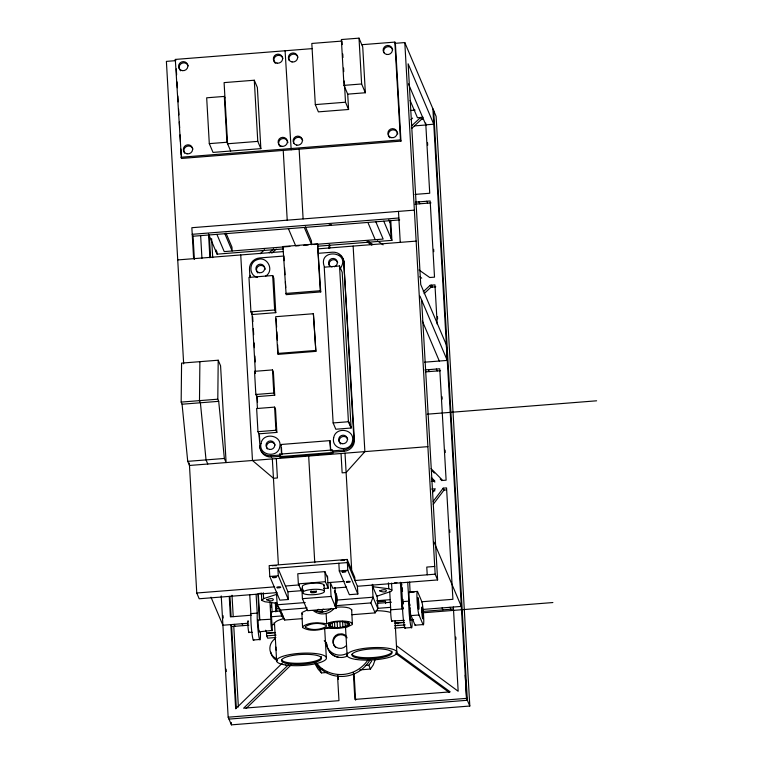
<?xml version="1.0" encoding="UTF-8"?>
<svg xmlns="http://www.w3.org/2000/svg" width="763" height="763" viewBox="0 0 763 763"><rect width="100%" height="100%" fill="white"/><g stroke="black" fill="none" stroke-linecap="round" stroke-linejoin="round"><path stroke-width="1.14" d="M427.881 446.641L189.472 465.468L187.727 461.348L182.071 404.218L181.165 402.091L181.575 363.112L218.208 360.222L220.574 365.801L226.106 462.569L224.36 458.458L218.704 401.328L217.798 399.192L218.208 360.222M199.887 361.672L199.486 400.642L200.392 402.769L206.039 459.908L207.784 464.018M277.522 603.371L264.961 601.769L261.785 600.405L263.636 598.64L276.902 594.282M336.788 607.176A12.799 3.147 -3.3 0 1 346.469 607.424L349.13 607.997L351.657 609.589L352.382 624.515L347.031 627.11L340.527 628.102A12.799 3.147 -3.3 0 1 330.856 627.863L328.185 627.291C320.384 630.305 309.988 631.964 302.577 627.52L301.852 612.594L307.174 610.019M302.577 627.52L302.653 626.595C309.425 621.883 318.886 622.436 326.717 623.819L328.739 622.875A12.799 3.147 -3.3 0 1 337.589 621.177A12.799 3.147 -3.3 0 1 347.26 621.416L349.931 621.988L352.458 623.581M351.581 610.524L351.657 609.589M391.543 583.085L391.944 590.123L391.266 591.325L376.827 596.246L372.783 586.718L372.649 584.372M249.749 594.806L250.903 614.234A14.154 1.202 85.5 0 0 251.809 631.955A14.154 1.202 85.5 0 0 253.869 639.861M256.101 594.31L257.265 613.729A14.154 1.202 85.5 0 0 258.791 635.97A14.154 1.202 85.5 0 0 260.421 632.632M401.367 582.837L402.521 602.265A14.154 1.202 85.5 0 0 403.427 619.985A14.154 1.202 85.5 0 0 405.487 627.892M407.719 582.331L408.882 601.759A14.154 1.202 85.5 0 0 410.408 624A14.154 1.202 85.5 0 0 412.039 620.662M269.959 601.883L270.951 619.241L259.878 619.833M270.951 619.241L270.913 619.403A5.999 0.515 85.5 0 0 270.903 622.742L270.989 624.258A5.999 0.515 85.5 0 0 271.809 630.448L259.286 631.812M389.721 591.258L390.742 609.942A5.999 0.515 85.5 0 0 390.732 613.28L390.828 614.797A5.999 0.515 85.5 0 0 391.638 620.996L404.428 620.348M390.78 609.78L402.254 608.922M375.224 659.423L373.269 664.935L370.436 669.056L359.812 669.885M351.924 614.72L375.1 612.889L370.866 602.923L373.04 597.21L372.315 584.448M375.1 612.889L377.876 608.607L377.151 595.846M340.107 268.795C352.506 250.903 316.55 247.737 324.58 267.327M335.243 606.614L335.749 605.889A14.487 13.992 -23 0 0 334.947 591.859L334.366 591.22M365.315 665.489L368.806 665.212L371.638 661.101M432.459 492.593L435.291 488.797L431.753 489.073M433.174 501.396L443.198 488.167L446.555 487.91L452.917 599.298L421.558 601.778M433.27 504.257L444.018 490.084L446.25 489.913M282.224 663.228L235.672 708.817L230.855 624.62L231.666 626.537L236.349 708.35M288.032 665.202L243.616 708.198L338.972 700.663L337.513 675.226M246.144 708.455L291.409 664.64M348.739 625.279L349.568 623.81C343.913 620.729 332.63 620.424 328.634 625.555C334.518 628.903 342.616 627.701 348.739 625.279L348.538 621.778M260.183 253.774L264.523 249.72M411.934 125.58L420.613 117.473L421.434 119.39L411.877 128.308M423.246 291.743L430.198 285.257L434.958 284.876L437.199 324.141M424.066 293.66L431.009 287.174L435.778 286.793M410.847 119.705L412.583 118.103M269.301 252.791L273.659 248.776M271.857 253.097L276.225 249.091M265.543 276.168C274.89 270.712 267.26 255.538 257.303 259.658C248.776 261.976 248.671 275.624 257.541 277.427M347.594 655.894C341.519 659.222 333.269 657.172 329.339 651.478M341.09 560.471L344.542 560.08M318.123 609.379A14.43 13.925 -23 0 0 321.852 609.561L323.693 609.179M347.709 94.145L365.353 92.752L362.73 46.925L359.011 38.15L341.366 39.542L343.979 85.37L347.709 94.145L348.586 109.481L318.39 111.865L315.31 104.607L311.819 43.453L342.015 41.068L342.215 44.597M361.815 44.702L394.862 42.099L395.377 43.3L400.966 141.117L181.403 158.456L175.309 59.428L312.239 48.622M395.358 43.31L404.8 42.566L436.131 116.405L469.808 706.033L231.418 724.85L228.166 717.191L221.232 595.932M260.86 148.632L257.369 87.478L254.289 80.229L224.093 82.614L227.584 143.768L257.78 141.384L260.86 148.632L213.02 152.409L209.3 143.635L206.678 97.807L224.322 96.415L224.971 97.941M343.979 85.37L361.624 83.978L365.353 92.752M315.31 104.607L345.505 102.223L348.586 109.481M410.351 110.501L415.091 110.13M423.112 117.264L417.437 117.712L410.113 100.458M421.434 119.39L422.845 119.276L422.025 117.359M414.481 125.895L426.269 124.96M209.3 143.635L226.935 142.242L230.664 151.017M180.888 157.245L400.451 139.906L400.966 141.117M414.929 194.412L429.731 193.249L425.725 123.043M415.377 202.157L430.17 200.984L434.519 277.141L429.75 277.513L419.068 270.026M415.015 204.169L430.99 202.901M414.366 210.14L191.856 227.708L193.621 258.676M398.858 217.999L192.228 234.308L193.049 236.234L194.374 259.43M193.049 236.234L399.669 219.916M282.949 246.544L317.551 243.817L320.746 291.924L286.135 294.661L282.949 246.544L283.454 247.746M289.854 246.43L224.227 251.609L216.892 234.346M299.144 245.696L295.739 245.963L288.414 228.7M303.693 245.343L308.233 244.98M313.994 244.522L383.15 239.067L375.825 221.804M208.948 234.975L217.093 254.155L283.168 248.938M317.58 246.23L391.915 240.355L390.761 220.221M177.731 259.925L283.102 251.609M317.828 248.872L416.14 241.108M318.533 253.297L332.363 252.2A10.882 10.501 -23 0 1 343.77 261.881L354.404 439.889A10.882 10.501 -23 0 1 344.199 451.267L332.477 452.192M339.535 265.972L324.237 267.184L333.135 422.94L335.806 429.235L351.104 428.024L342.206 272.267L339.535 265.972L348.433 421.739L351.104 428.024M272.687 275.538L248.967 277.408L250.932 311.857L252.067 314.537L275.786 312.658L273.822 278.209L272.687 275.538L274.651 309.988L275.786 312.658M285.629 293.459L320.231 290.732L320.746 291.924M250.932 311.857L274.651 309.988M313.393 313.727L275.681 316.702L277.78 353.441L278.171 354.347L315.872 351.371L313.393 313.727L315.872 351.371M277.78 353.441L315.491 350.465M254.527 371.333L272.486 369.921L273.392 372.067L274.718 395.215L256.759 396.636L255.843 394.481L254.527 371.333L255.433 373.489M424.505 362.196L447.252 360.403L446.374 344.924L420.728 284.513L408.129 63.806L433.766 124.207L425.83 124.836L408.434 83.844M424.943 369.941L439.746 368.777L446.117 480.165L442.759 480.432L431.038 468.616M425.754 371.858L440.566 370.694M255.843 394.481L273.803 393.069L274.718 395.215M181.165 402.091L217.798 399.192M182.071 404.218L218.704 401.328M258.886 433.832L276.845 432.411L275.519 409.264L274.604 407.118L256.645 408.539L257.97 431.686L258.886 433.832L260.116 447.328A10.882 10.501 -23 0 0 271.523 457.008L280.898 456.264M427.223 414.185L596.609 400.804M333.135 422.94L348.433 421.739M257.97 431.686L275.929 430.265L276.845 432.411M281.509 454.014L280.965 444.495L329.959 440.623L330.865 451.009M187.727 461.348L224.36 458.458M279.802 454.147L332.21 450.008L332.573 450.876L332.716 453.394L280.307 457.533L279.802 454.147L280.307 457.533M259.582 446.059A10.882 10.501 -23 0 0 270.989 455.74L280.164 455.015M332.573 450.876L343.655 449.998A10.882 10.501 -23 0 0 353.87 438.62L343.77 261.881M279.945 456.665L332.353 452.526L332.716 453.394M431.314 481.329L434.853 481.052L431.524 477.657M432.573 490.99L434.929 490.809M269.349 568.74L347.346 562.579L357.399 586.27L437.609 579.937L435.168 574.186L354.957 580.519L354.776 577.381L347.165 559.441L269.167 565.602L269.787 576.475L279.849 600.166L288.347 599.499L287.909 591.754L277.856 568.063L278.295 575.807L288.347 599.499M327.613 578.058L324.876 571.621L297.78 573.757L298.362 583.857L301.089 590.295L303.445 590.104M269.787 576.475L278.295 575.807M339.287 570.991L347.785 570.323L357.847 594.015L349.34 594.682L339.287 570.991L338.839 563.247M434.719 566.442L426.775 567.071L427.223 574.816M298.362 583.857L325.458 581.711L328.185 588.149L323.474 588.521M189.338 463.103L196.759 593.004L274.604 586.861M285.467 586.003L299.315 584.906M328.09 582.636L344.142 581.368M259.458 593.414L261.757 593.232M394.624 582.741L396.932 582.56M277.045 592.613L199.2 598.764L196.759 593.004M287.909 591.754L302.921 590.572M346.593 587.129L332.735 588.216L330.293 582.465L331.085 596.428L336.187 608.435L307.527 610.696L302.425 598.688L301.89 589.379M302.425 598.688L331.085 596.428M409.407 592.04L417.351 591.411M414.242 592.031L409.702 592.384A11.998 1.021 85.5 0 0 409.14 601.12A11.998 1.021 85.5 0 0 411.028 615.607L415.101 625.202L423.045 624.573A11.998 1.021 85.5 0 0 423.599 615.836A11.998 1.021 85.5 0 0 421.72 601.349L417.647 591.754A11.998 1.021 85.5 0 0 417.084 600.491A11.998 1.021 85.5 0 0 418.973 614.978L423.045 624.573M305.219 602.57L277.16 604.782L276.435 592.021M336.798 600.071L373.04 597.21L377.876 608.607M276.187 608.683L278.552 608.492M376.827 600.729L389.845 599.708M377.618 601.835L385.477 601.215L385.611 603.543M302.1 618.659L284.713 620.023L281.995 616.18L277.16 604.782L280.488 610.057L307.136 607.949M334.947 605.755L370.866 602.923M270.665 611.745L280.135 611.001M377.227 603.333L391.429 602.217M250.979 613.605L257.331 613.109M402.597 601.635L408.949 601.139M251.132 615.236L230.407 616.876L229.262 596.733M270.951 616.781L282.787 615.846M377.513 608.369L390.532 607.338M248.023 623.257L222.91 625.24L210.998 597.191M421.996 609.513L461.31 606.413L434.033 542.159M231.666 626.537L248.843 625.174M422.816 611.43L453.06 609.046M272.353 624.687L274.546 624.506A24.998 6.152 -3.3 0 1 283.731 618.593M423.475 612.756L552.889 602.541M411.028 615.607L418.973 614.978M248.423 621.816A5.999 0.515 85.5 0 0 248.252 621.082L248.089 620.729A5.999 0.515 85.5 0 0 247.861 624.563L247.946 626.08A5.999 0.515 85.5 0 0 248.767 632.269L252.381 632.355M410.16 619.899L413.603 619.623M275.166 632.479L266.878 633.128L265.638 630.219M324.895 628.55L337.914 627.52M394.748 623.037L404.218 622.293M275.414 632.632L266.535 633.338L266.678 635.846L267.66 638.154L275.853 637.506M395.301 623.171L404.18 622.465M266.678 635.846L276.025 635.112M394.738 625.736L405.258 624.907M394.519 628.14L405.058 627.3M253.259 640.004L259.611 639.499M404.876 628.035L411.228 627.529M315.367 663.505A31.998 30.892 -23.8 0 0 316.588 665.45L319.859 669.075L322.196 668.893M315.005 663.152A31.998 30.892 -23 0 0 318.219 669.285L321.49 672.918L327.394 672.451M228.166 717.191L466.555 698.355L469.808 706.033M228.976 719.099L467.366 700.272L433.689 110.654M372.783 586.718L388.768 588.759L391.944 590.123M368.062 241.222L372.945 244.58M419.774 276.807L421.729 278.152M366.927 241.795L371.81 245.152M377.294 240.765L383.121 244.847M395.959 652.346L450.218 691.869L354.862 699.404L353.345 672.861M395.825 653.576L449.13 692.403M396.789 645.965L458.162 691.24L453.356 607.033M324.227 640.729L325.992 642.217A14.487 13.992 -23 0 0 347.47 653.147M325.248 643.133L327.003 644.611L326.326 643.018M431.848 470.533L434.366 473.07M440.222 478.973L441.901 480.661M431.505 478.725L434.834 482.121M301.776 613.528L302.606 614.387M316.502 663.076L320.174 667.148A31.998 30.892 -23 0 0 368.024 659.842M315.853 663.362L320.985 669.065A31.998 30.892 -23 0 0 370.074 659.737M426.813 201.251L427.633 203.168M418.916 201.88L419.726 203.797M431.6 285.143L432.421 287.06M430.198 285.257L431.009 287.174M436.388 369.034L437.209 370.952M428.491 369.664L429.302 371.581M443.198 488.167L444.018 490.084M449.998 607.3L450.819 609.217M442.101 607.93L442.912 609.847M353.536 676.18L354.356 678.097M337.647 677.439L338.457 679.356M242.109 623.724L242.93 625.641M234.212 624.353L235.023 626.27M388.844 219.715L390.217 222.958M419.984 296.158L447.252 360.403M383.77 221.175L391.915 240.355M422.368 321.118L439.307 361.033M367.88 222.424L375.205 239.696M291.18 149.786L285.085 50.759M305.458 226.811L311.418 240.841L311.638 244.713L304.303 227.441M348.386 420.88L351.056 427.175M353.87 438.62L354.404 439.889M401.023 582.789L401.901 584.859M343.655 449.998L344.199 451.267M175.309 59.428L175.814 60.639L166.391 61.383L183.664 363.865M402.378 606.404L403.255 608.473M225.991 233.087L231.952 247.117L232.171 250.979L224.837 233.716M280.965 444.495L281.328 445.354M368.806 665.212L370.436 669.056M270.989 455.74L271.523 457.008M321.852 609.561L322.873 611.964L319.115 611.773L315.567 610.648A14.43 13.925 -23 0 0 331.428 608.388M319.859 669.075L321.49 672.918M280.488 610.057L284.713 620.023M273.907 622.99L274.546 624.506L276.654 661.359M397.523 622.99L397.904 623.953M259.296 618.526L257.989 594.005M402.826 609.303L402.091 601.368L403.226 604.058L402.959 599.413M432.888 108.727L466.555 698.355M465.23 675.131L466.565 698.355M427.547 142.815L427.69 145.189M433.642 249.31L433.775 251.685M437.476 316.54L437.609 318.924M442.054 396.76L442.187 399.135M445.096 450.084L445.239 452.459M449.674 530.113L449.808 532.479M455.778 637.095L455.912 639.442M421.615 299.993L437.609 579.937M404.8 42.566L435.168 574.186M394.862 42.099L400.451 139.906M421.729 610.829L421.815 612.355M398.477 211.399L400.251 242.357M390.084 220.583L391.104 238.438M402.301 587.806L402.502 591.287M400.384 582.283L401.901 608.903M395.043 620.968L396.808 651.879M359.011 38.15L361.624 83.978M388.434 582.894L388.768 588.759M342.749 53.992L342.949 57.521M343.56 68.098L343.76 71.617M344.294 81.021L345.505 102.223M353.135 246.077L364.876 451.62L346.116 472.535L342.139 472.85L341.042 453.499M357.399 586.27L357.847 594.015M345.01 453.184L351.648 569.303M329.597 244.561L329.797 248.118M354.099 673.672L355.615 700.157M347.165 559.441L347.785 570.323M328.91 245.009L329.12 248.566M347.108 622.474L347.308 625.975M345.515 627.262L347.136 655.798M345.048 621.912L345.315 626.576M342.558 621.225L342.892 627.052M332.21 450.008L332.353 452.526M329.959 440.623L330.503 450.151M339.878 621.53L340.212 627.358M317.551 243.817L320.231 290.732M337.122 621.654L337.456 627.482M334.986 587.491L336.187 608.435M338.267 676.037L338.4 678.25M334.537 622.742L334.804 627.405M332.172 622.484L332.439 627.148M330.331 623.218L330.532 626.719M327.489 575.97L328.185 588.149M329.072 623.81L329.206 626.146L329.044 623.781M328.5 623.228L328.634 625.555M324.876 571.621L325.458 581.711M326.116 613.328L326.717 623.819M299.134 149.157L303.111 218.924M324.046 585.021L324.399 591.172M324.695 628.912L326.316 657.439M308.672 456.055L314.766 562.693M283.235 150.416L287.222 220.173M284.198 260.708L283.931 256.025L259.697 257.942A10.882 10.501 -23 0 0 249.482 269.32L249.921 276.855M284.599 267.737L285 274.756M285.4 281.785L285.734 287.632M302.739 592.889L302.386 586.728A10.901 2.68 -3.3 0 1 313.526 583.17A10.901 2.68 -3.3 0 1 323.96 585.726M300.965 588.044L301.089 590.295M276.139 318.8L276.616 327.098M276.883 331.838L277.36 340.126M277.627 344.866L278.171 354.347M281.452 447.471L281.871 454.882M272.486 369.921L273.803 393.069M274.604 407.118L275.929 430.265M276.311 458.611L277.417 477.962L273.45 478.277L252.477 460.49L240.736 254.956M254.289 80.229L257.78 141.384M281.862 613.862L281.995 616.18M272.343 458.925L278.371 564.42M276.34 603.104L276.797 611.144M275.329 602.713L275.853 611.897M271.609 602.913L272.143 612.098M271.237 605.193L271.37 607.453M271.132 611.707L272.2 626.976A5.999 0.515 85.5 0 1 271.962 630.81M250.293 275.338L250.426 277.703M252.667 316.855L252.934 321.595M253.345 328.71L253.678 334.642M254.155 342.949L254.422 347.69M254.899 355.997L255.243 361.929M257.207 396.321L257.541 402.254M259.439 435.463L259.782 441.396M251.933 312.162L255.367 372.306M256.626 394.318L257.427 408.339M263.292 592.765L263.636 598.64M261.385 593.356L261.785 600.405M258.304 593.5L259.821 620.119M224.322 96.415L226.935 142.242M216.959 251.79L217.093 254.155M216.148 250.026L216.282 252.238M211.628 238.628L212.715 257.646M232 595.235L233.22 616.628M233.764 626.137L238.38 706.967M209.281 234.766L210.578 257.369M229.94 596.275L231.094 616.418M208.537 234.031L209.892 257.827M231.284 722.475L231.418 724.85M223.073 615.674L223.206 618.049M226.125 669.17L226.258 671.545M200.65 235.738L201.937 258.323M176.291 68.889L176.625 74.784M177.026 81.851L177.369 87.745M177.836 95.995L178.17 101.889M178.58 108.956L178.914 114.851M179.315 121.918L179.658 127.812M180.058 134.879L180.459 141.956M180.869 149.023L181.203 154.918M409.607 582.035L410.113 592.527M334.576 590.81A14.43 13.925 -23 0 1 335.281 603.161M334.69 590.896A14.43 13.925 -23 0 1 335.386 594.472M316.216 590.858A2.88 0.706 -3.3 0 1 314.547 591.869A2.88 0.706 -3.3 0 1 310.837 591.649M310.903 591.106A2.88 0.706 -3.3 0 1 311.294 590.924M272.153 565.803A2.918 0.715 -3.3 0 1 276.225 565.745M342.635 560.385A2.003 0.496 -3.3 0 1 344.609 560.357M275.405 63.339A4.683 4.521 -23 0 1 275.958 56.138A4.683 4.521 -23 0 1 282.93 58.35M280.155 146.525A4.683 4.521 -23 0 1 281.242 139.019A4.683 4.521 -23 0 1 287.909 142.7M180.64 70.825A4.683 4.521 -23 0 1 181.193 63.625A4.683 4.521 -23 0 1 188.165 65.837M184.598 153.125A4.683 4.521 -23 0 1 186.477 146.496A4.683 4.521 -23 0 1 192.915 149.014M293.85 143.406A4.683 4.521 -23 0 1 296.826 137.598A4.683 4.521 -23 0 1 302.701 140.354M289.101 60.22A4.683 4.521 -23 0 1 292.076 54.411A4.683 4.521 -23 0 1 297.951 57.168M397.456 132.867A4.683 4.521 -23 0 1 397.685 134.03M389.931 137.855A4.683 4.521 -23 0 1 389.998 131.026A4.683 4.521 -23 0 1 396.932 131.818M383.865 52.742A4.683 4.521 -23 0 1 386.831 46.934A4.683 4.521 -23 0 1 392.707 49.69M267.241 448.911A4.416 4.263 -23 0 1 269.015 442.654A4.416 4.263 -23 0 1 275.1 445.029M332.067 266.955A4.416 4.263 -23 0 1 329.225 260.565A4.416 4.263 -23 0 1 336.416 259.992A4.416 4.263 -23 0 1 334.337 266.773M340.66 444.009A4.416 4.263 -23 0 1 341.185 437.209A4.416 4.263 -23 0 1 347.775 439.297M329.816 266.44A4.416 4.263 -23 0 1 331.6 260.183A4.416 4.263 -23 0 1 337.675 262.558M257.904 273.001A4.416 4.263 -23 0 1 258.924 265.915A4.416 4.263 -23 0 1 265.219 269.387M339.201 254.88A10.882 10.501 -23 0 1 344.304 263.149M249.148 632.126A5.999 0.515 85.5 0 1 248.919 632.632M392.02 620.853A5.999 0.515 85.5 0 1 391.8 621.349M346.001 645.841A7.573 7.306 -23 0 1 334.08 645.26A7.573 7.306 -23 0 1 338.028 634.158L341.929 633.843A7.573 7.306 -23 0 1 346.688 636.905M338.448 657.315A14.487 13.992 -23 0 1 327.089 645.527M375.968 610.686A24.998 6.152 -3.3 0 1 390.103 612.288M391.81 651.106A20.038 4.931 -3.3 0 1 373.946 657.477A20.038 4.931 -3.3 0 1 352.001 654.244M321.328 656.666A20.038 4.931 -3.3 0 1 303.464 663.047A20.038 4.931 -3.3 0 1 281.518 659.814M415.616 625.088A11.998 1.021 85.5 0 1 415.101 625.202M409.998 605.65A5.999 0.515 85.5 0 1 409.855 604.115M277.217 660.624A11.998 11.588 -23 0 1 270.789 652.05M276.406 658.707A11.998 11.588 -23 0 1 275.262 638.593M276.12 650.143A5.999 5.789 -23 0 1 275.948 647.129M335.768 647.644A7.573 7.315 -23 0 1 335.882 636.59A7.573 7.315 -23 0 1 347.098 637.858M259.515 631.058A6.152 0.525 85.5 0 1 258.314 625.927A6.152 0.525 85.5 0 1 258.667 620.443M333.631 608.969A14.487 13.992 -23 0 1 313.278 610.572M411.133 619.089A6.152 0.525 85.5 0 1 409.998 614.749A6.152 0.525 85.5 0 1 410.113 607.892M331.361 224.742A30.224 7.439 -3.3 0 1 329.101 224.885M261.003 443.522C258.199 455.368 277.608 458.706 279.716 447.07C282.815 435.044 262.968 431.639 261.003 443.522M333.669 437.79C330.875 449.75 350.484 452.936 352.449 441.157C355.243 429.197 335.634 426.012 333.669 437.79M266.735 599.756C274.518 603.695 276.492 595.741 266.735 599.756M305.41 626.566L305.353 627.3C311.418 630.696 320.508 629.971 326.392 626.366L326.45 625.631C320.393 622.246 311.294 622.97 305.41 626.566M379.755 590.839C387.537 594.778 389.511 586.814 379.755 590.839M311.752 592.679A2.88 0.706 -3.3 0 0 316.407 591.993A2.88 0.706 -3.3 0 0 312.544 591.42A2.88 0.706 -3.3 0 0 311.752 592.679M306.697 594.482A10.901 2.68 -3.3 0 0 324.313 591.878A10.901 2.68 -3.3 0 0 309.692 589.723A10.901 2.68 -3.3 0 0 306.697 594.482M347.022 582.283A2.003 0.496 -3.3 0 0 350.246 581.807A2.003 0.496 -3.3 0 0 347.566 581.406A2.003 0.496 -3.3 0 0 347.022 582.283M342.711 572.136A2.003 0.496 -3.3 0 0 345.944 571.659A2.003 0.496 -3.3 0 0 343.255 571.258A2.003 0.496 -3.3 0 0 342.711 572.136M273.221 577.62A2.003 0.496 -3.3 0 0 276.454 577.143A2.003 0.496 -3.3 0 0 273.764 576.742A2.003 0.496 -3.3 0 0 273.221 577.62M277.522 587.768A2.003 0.496 -3.3 0 0 280.755 587.291A2.003 0.496 -3.3 0 0 278.075 586.89A2.003 0.496 -3.3 0 0 277.522 587.768M277.036 63.138A4.683 4.521 -23 0 0 282.415 57.149A4.683 4.521 -23 0 0 274.527 55.728A4.683 4.521 -23 0 0 277.036 63.138M281.795 146.324A4.683 4.521 -23 0 0 287.165 140.325A4.683 4.521 -23 0 0 279.277 138.914A4.683 4.521 -23 0 0 281.795 146.324M187.03 153.802A4.683 4.521 -23 0 0 192.41 147.812A4.683 4.521 -23 0 0 184.512 146.391A4.683 4.521 -23 0 0 187.03 153.802M182.281 70.625A4.683 4.521 -23 0 0 187.65 64.626A4.683 4.521 -23 0 0 179.763 63.205A4.683 4.521 -23 0 0 182.281 70.625M296.807 145.142A4.683 4.521 -23 0 0 302.186 139.143A4.683 4.521 -23 0 0 294.289 137.721A4.683 4.521 -23 0 0 296.807 145.142M292.057 61.956A4.683 4.521 -23 0 0 297.436 55.957A4.683 4.521 -23 0 0 289.539 54.545A4.683 4.521 -23 0 0 292.057 61.956M386.822 54.478A4.683 4.521 -23 0 0 392.201 48.479A4.683 4.521 -23 0 0 384.304 47.058A4.683 4.521 -23 0 0 386.822 54.478M391.572 137.655A4.683 4.521 -23 0 0 396.951 131.665A4.683 4.521 -23 0 0 389.054 130.244A4.683 4.521 -23 0 0 391.572 137.655M269.492 449.426A4.416 4.263 -23 0 0 274.566 443.77A4.416 4.263 -23 0 0 267.107 442.426A4.416 4.263 -23 0 0 269.492 449.426M342.158 443.694A4.416 4.263 -23 0 0 347.232 438.029A4.416 4.263 -23 0 0 339.783 436.694A4.416 4.263 -23 0 0 342.158 443.694M259.391 272.696A4.416 4.263 -23 0 0 264.475 267.031A4.416 4.263 -23 0 0 257.017 265.696A4.416 4.263 -23 0 0 259.391 272.696M421.681 608.817A5.999 0.515 85.5 0 0 422.712 618.764A5.999 0.515 85.5 0 0 422.74 611.306A5.999 0.515 85.5 0 0 421.681 608.817M285.724 665.021A24.998 6.152 -3.3 0 0 326.135 659.06A24.998 6.152 -3.3 0 0 292.601 654.12A24.998 6.152 -3.3 0 0 285.724 665.021M359.335 658.345A20.038 4.931 -3.3 0 0 391.724 653.557A20.038 4.931 -3.3 0 0 364.848 649.599A20.038 4.931 -3.3 0 0 359.335 658.345M356.216 659.461A24.998 6.152 -3.3 0 0 396.617 653.49A24.998 6.152 -3.3 0 0 363.083 648.55A24.998 6.152 -3.3 0 0 356.216 659.461M288.853 663.905A20.038 4.931 -3.3 0 0 321.242 659.127A20.038 4.931 -3.3 0 0 294.365 655.169A20.038 4.931 -3.3 0 0 288.853 663.905M417.609 599.222A5.999 0.515 85.5 0 0 418.639 609.179A5.999 0.515 85.5 0 0 418.668 601.711A5.999 0.515 85.5 0 0 417.609 599.222"/></g></svg>
